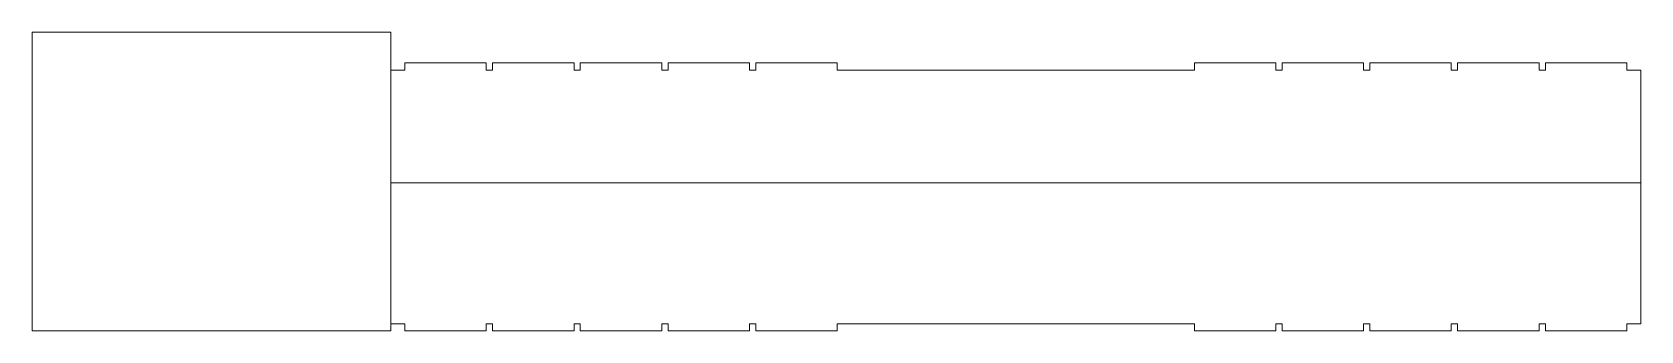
# Model space of a CAD drawing. Header units: millimetres. Extents: x 0 to 458, y 0 to 85.
import ezdxf

# ---------------------------------------------------------------- set-up
doc = ezdxf.new("R2010")
doc.units = ezdxf.units.MM
doc.layers.add('+0.1mm', color=56, linetype='Continuous', lineweight=13, true_color=0x808000)
doc.layers.add('+0.1mm B', color=56, linetype='Continuous', lineweight=13, true_color=0x808000)

msp = doc.modelspace()

# ---------------------------------------------------------------- linework, layer by layer
at = {"layer": '+0.1mm'}
for p, q in [((0, 85.2), (0, 0)), ((102.2, 85.2), (0, 85.2)), ((102.2, 42.2), (102.2, 0)), ((458.4, 42.2), (102.2, 42.2)), ((458.4, 2), (458.4, 42.2)), ((0, 0), (102.2, 0)), ((102.2, 2), (106.2, 2)), ((106.2, 2), (106.2, 0)), ((129.4, 0), (129.4, 2)), ((129.4, 2), (131.2, 2)), ((131.2, 2), (131.2, 0)), ((154.4, 0), (154.4, 2)), ((154.4, 2), (156.2, 2)), ((156.2, 2), (156.2, 0)), ((179.4, 0), (179.4, 2)), ((179.4, 2), (181.2, 2)), ((181.2, 2), (181.2, 0)), ((204.4, 0), (204.4, 2)), ((204.4, 2), (206.2, 2)), ((206.2, 2), (206.2, 0)), ((229.4, 0), (229.4, 2)), ((229.4, 2), (331.2, 2)), ((331.2, 2), (331.2, 0)), ((354.4, 0), (354.4, 2)), ((354.4, 2), (356.2, 2)), ((356.2, 2), (356.2, 0)), ((379.4, 0), (379.4, 2)), ((379.4, 2), (381.2, 2)), ((381.2, 2), (381.2, 0)), ((404.4, 0), (404.4, 2)), ((404.4, 2), (406.2, 2)), ((406.2, 2), (406.2, 0)), ((429.4, 0), (429.4, 2)), ((429.4, 2), (431.2, 2)), ((431.2, 2), (431.2, 0)), ((454.4, 0), (454.4, 2)), ((454.4, 2), (458.4, 2)), ((106.2, 0), (129.4, 0)), ((131.2, 0), (154.4, 0)), ((156.2, 0), (179.4, 0)), ((181.2, 0), (204.4, 0)), ((206.2, 0), (229.4, 0)), ((331.2, 0), (354.4, 0)), ((356.2, 0), (379.4, 0)), ((381.2, 0), (404.4, 0)), ((406.2, 0), (429.4, 0)), ((431.2, 0), (454.4, 0))]:
    msp.add_line(p, q, dxfattribs=at)
at = {"layer": '+0.1mm B'}
for p, q in [((102.2, 42.2), (102.2, 85.2)), ((102.2, 74.4), (106.2, 74.4)), ((106.2, 74.4), (106.2, 76.4)), ((106.2, 76.4), (129.4, 76.4)), ((129.4, 76.4), (129.4, 74.4)), ((129.4, 74.4), (131.2, 74.4)), ((131.2, 74.4), (131.2, 76.4)), ((131.2, 76.4), (154.4, 76.4)), ((154.4, 76.4), (154.4, 74.4)), ((154.4, 74.4), (156.2, 74.4)), ((156.2, 74.4), (156.2, 76.4)), ((156.2, 76.4), (179.4, 76.4)), ((179.4, 76.4), (179.4, 74.4)), ((179.4, 74.4), (181.2, 74.4)), ((181.2, 74.4), (181.2, 76.4)), ((181.2, 76.4), (204.4, 76.4)), ((204.4, 76.4), (204.4, 74.4)), ((204.4, 74.4), (206.2, 74.4)), ((206.2, 74.4), (206.2, 76.4)), ((206.2, 76.4), (229.4, 76.4)), ((229.4, 76.4), (229.4, 74.4)), ((229.4, 74.4), (331.2, 74.4)), ((331.2, 74.4), (331.2, 76.4)), ((331.2, 76.4), (354.4, 76.4)), ((354.4, 76.4), (354.4, 74.4)), ((354.4, 74.4), (356.2, 74.4)), ((356.2, 74.4), (356.2, 76.4)), ((356.2, 76.4), (379.4, 76.4)), ((379.4, 76.4), (379.4, 74.4)), ((379.4, 74.4), (381.2, 74.4)), ((381.2, 74.4), (381.2, 76.4)), ((381.2, 76.4), (404.4, 76.4)), ((404.4, 76.4), (404.4, 74.4)), ((404.4, 74.4), (406.2, 74.4)), ((406.2, 74.4), (406.2, 76.4)), ((406.2, 76.4), (429.4, 76.4)), ((429.4, 76.4), (429.4, 74.4)), ((429.4, 74.4), (431.2, 74.4)), ((431.2, 74.4), (431.2, 76.4)), ((431.2, 76.4), (454.4, 76.4)), ((454.4, 76.4), (454.4, 74.4)), ((454.4, 74.4), (458.4, 74.4)), ((458.4, 74.4), (458.4, 42.2))]:
    msp.add_line(p, q, dxfattribs=at)

doc.saveas('drawing.dxf')
